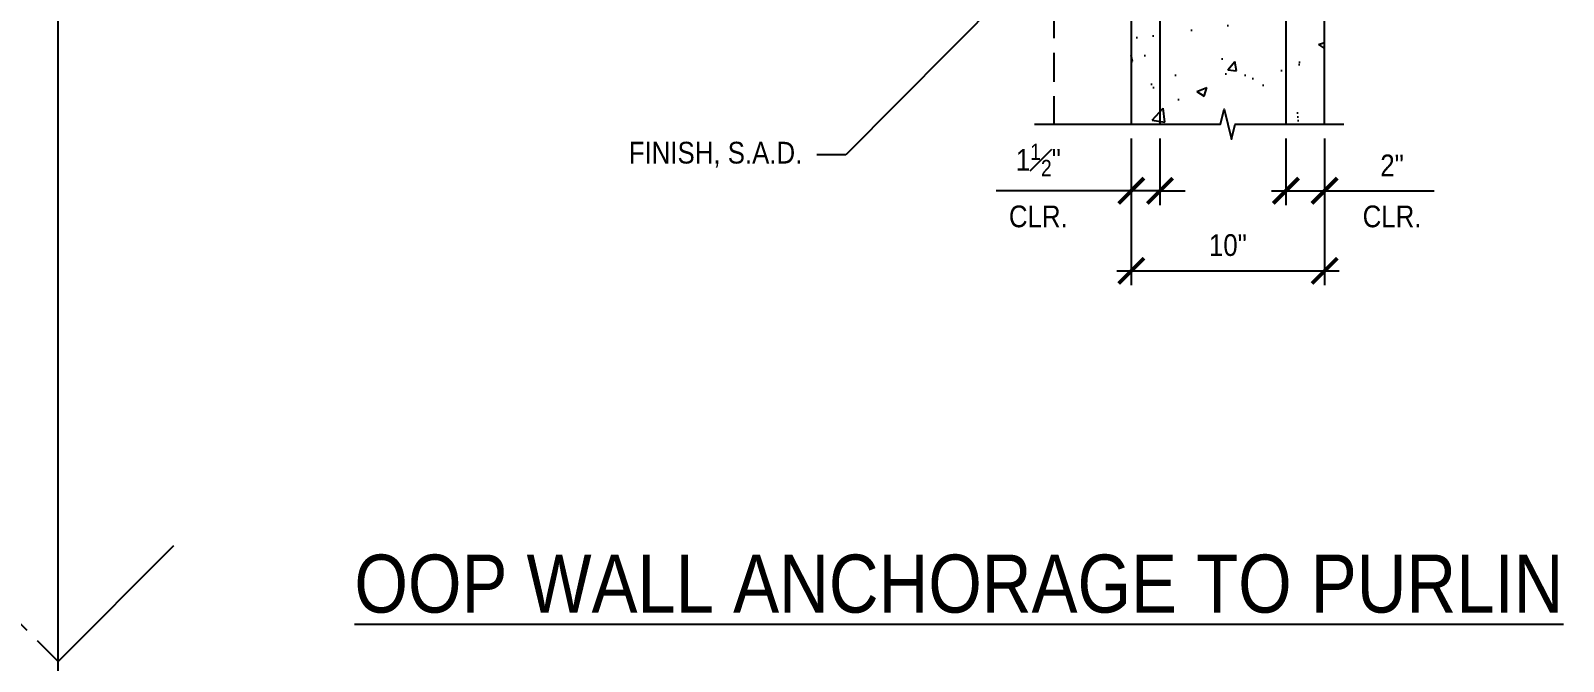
# Model space of a CAD drawing. Header units: inches. Extents: x -2661 to 42767, y -1222 to 9099.
# Drawn here: x 775.9 to 855.2, y 1811.5 to 1844.2 of the extents above; entities that cross this region are included whole.
import ezdxf
from ezdxf import colors
from ezdxf.entities.mleader import LeaderData, LeaderLine
from ezdxf.math import Vec2, Vec3

# ---------------------------------------------------------------- set-up
doc = ezdxf.new("R2010")
doc.units = ezdxf.units.IN
doc.header["$LTSCALE"] = 12
doc.header["$MEASUREMENT"] = 0
doc.header["$PDMODE"] = 3
doc.linetypes.add('HIDDEN2', pattern=[0.1875, 0.125, -0.0625])
doc.layers.get('0').update_dxf_attribs({"linetype": 'CONTINUOUS'})
doc.layers.get('DefPoints').update_dxf_attribs({"color": 251, "linetype": 'CONTINUOUS'})
for name, color, linetype in [('S-ANNO-DIMS', 2, 'CONTINUOUS'), ('S-ANNO-NOTE', 4, 'CONTINUOUS'), ('S-ARCH-FINISHES', 1, 'HIDDEN2'), ('S-BREAK', 2, 'CONTINUOUS'), ('S-CONC', 4, 'CONTINUOUS'), ('S-REBAR', 7, 'CONTINUOUS')]:
    doc.layers.add(name, color=color, linetype=linetype)
doc.layers.add('S-ANNO-GRID-NONPLOT', color=251, linetype='CONTINUOUS', plot=False)
doc.layers.add('S-HATCH2', color=2, linetype='CONTINUOUS', transparency=0.5)
doc.styles.add('Arial', font='arial.ttf', dxfattribs={"width": 0.85})
doc.dimstyles.new('DIM-12_Se', dxfattribs={"dimscale": 12, "dimtxt": 0.09375, "dimasz": 0.109375, "dimexe": 0.0625, "dimexo": 0.0625, "dimgap": 0.0625, "dimtad": 1, "dimdec": 4, "dimzin": 11, "dimdsep": 46, "dimlunit": 4, "dimtxsty": 'Arial', "dimblk": 'ARCHTICK', "dimcen": 0.125, "dimdle": 0.0625, "dimclrd": 256, "dimclre": 256, "dimclrt": 4, "dimadec": 0, "dimazin": 0, "dimtfac": 0.75, "dimtdec": 4, "dimtmove": 0, "dimatfit": 3, "dimfxl": 1, "dimfrac": 1, "dimtolj": 1, "dimtzin": 0, "dimarcsym": 0})

# ---------------------------------------------------------------- blocks, each defined once
blk = doc.blocks.new('Se_24x36_STARTERS_GRID')
for p, q in [((-93.209, -92), (-93.209, 276)), ((-93.209, 0), (-87.209, 6))]:
    blk.add_line(p, q)
at = {"linetype": 'HIDDEN2'}
blk.add_line((-93.209, 0), (-99.209, 6), dxfattribs=at)
blk = doc.blocks.new('_ARCHTICK')
at = {"color": 0, "linetype": 'ByBlock', "const_width": 0.15}
blk.add_lwpolyline([(-0.5, -0.5), (0.5, 0.5)], dxfattribs=at)
blk = doc.blocks.new('*D1856')
at = {"layer": 'DefPoints', "color": 0, "transparency": 16777216}
for p in [(832.885, 1839.338), (834.371, 1839.338), (832.885, 1835.887)]:
    blk.add_point(p, dxfattribs=at)
at = {"layer": 'S-ANNO-DIMS', "lineweight": -2, "transparency": 16777216}
for p, q in [((832.885, 1838.588), (832.885, 1835.137)), ((834.371, 1838.588), (834.371, 1835.137)), ((832.885, 1835.887), (825.899, 1835.887)), ((834.371, 1835.887), (832.885, 1835.887)), ((834.371, 1835.887), (835.683, 1835.887))]:
    blk.add_line(p, q, dxfattribs=at)
at = {"layer": 'S-ANNO-DIMS', "lineweight": -2, "transparency": 16777216, "xscale": 1.3125, "yscale": 1.3125, "zscale": 1.3125}
blk.add_blockref('_ARCHTICK', (832.885, 1835.887), dxfattribs=at)
at = {"layer": 'S-ANNO-DIMS', "lineweight": -2, "transparency": 16777216, "xscale": 1.3125, "yscale": 1.3125, "zscale": 1.3125, "rotation": 180}
blk.add_blockref('_ARCHTICK', (834.371, 1835.887), dxfattribs=at)
at = {"layer": 'S-ANNO-DIMS', "color": 4, "transparency": 16777216, "char_height": 1.125, "attachment_point": 5, "style": 'Arial'}
for s, insert in [('\\A1;1{\\H0.75x;\\S1#2;}"', (828.079, 1837.484)), ('\\A1;CLR.', (828.079, 1834.555))]:
    blk.add_mtext(s, dxfattribs=dict(at, insert=insert))
blk = doc.blocks.new('*D1857')
at = {"layer": 'DefPoints', "color": 0, "transparency": 16777216}
for p in [(832.885, 1839.338), (842.885, 1839.338), (842.885, 1831.747)]:
    blk.add_point(p, dxfattribs=at)
at = {"layer": 'S-ANNO-DIMS', "lineweight": -2, "transparency": 16777216}
for p, q in [((832.885, 1838.588), (832.885, 1830.997)), ((842.885, 1838.588), (842.885, 1830.997)), ((832.135, 1831.747), (843.635, 1831.747))]:
    blk.add_line(p, q, dxfattribs=at)
at = {"layer": 'S-ANNO-DIMS', "lineweight": -2, "transparency": 16777216, "xscale": 1.3125, "yscale": 1.3125, "zscale": 1.3125, "rotation": 180}
blk.add_blockref('_ARCHTICK', (832.885, 1831.747), dxfattribs=at)
at = {"layer": 'S-ANNO-DIMS', "lineweight": -2, "transparency": 16777216, "xscale": 1.3125, "yscale": 1.3125, "zscale": 1.3125}
blk.add_blockref('_ARCHTICK', (842.885, 1831.747), dxfattribs=at)
at = {"layer": 'S-ANNO-DIMS', "color": 4, "transparency": 16777216, "insert": (837.885, 1833.071), "char_height": 1.125, "attachment_point": 5, "style": 'Arial'}
blk.add_mtext('\\A1;10"', dxfattribs=at)
blk = doc.blocks.new('*D1908')
at = {"layer": 'DefPoints', "color": 0, "transparency": 16777216}
for p in [(840.885, 1839.338), (842.885, 1839.338), (842.885, 1835.887)]:
    blk.add_point(p, dxfattribs=at)
at = {"layer": 'S-ANNO-DIMS', "lineweight": -2, "transparency": 16777216}
for p, q in [((840.885, 1838.588), (840.885, 1835.137)), ((842.885, 1838.588), (842.885, 1835.137)), ((840.135, 1835.887), (842.885, 1835.887)), ((842.885, 1835.887), (848.558, 1835.887))]:
    blk.add_line(p, q, dxfattribs=at)
at = {"layer": 'S-ANNO-DIMS', "lineweight": -2, "transparency": 16777216, "xscale": 1.3125, "yscale": 1.3125, "zscale": 1.3125, "rotation": 180}
blk.add_blockref('_ARCHTICK', (840.885, 1835.887), dxfattribs=at)
at = {"layer": 'S-ANNO-DIMS', "lineweight": -2, "transparency": 16777216, "xscale": 1.3125, "yscale": 1.3125, "zscale": 1.3125}
blk.add_blockref('_ARCHTICK', (842.885, 1835.887), dxfattribs=at)
at = {"layer": 'S-ANNO-DIMS', "color": 4, "transparency": 16777216, "char_height": 1.125, "attachment_point": 5, "style": 'Arial'}
for s, insert in [('\\A1;2"', (846.378, 1837.201)), ('\\A1;CLR.', (846.378, 1834.555))]:
    blk.add_mtext(s, dxfattribs=dict(at, insert=insert))

msp = doc.modelspace()

# ---------------------------------------------------------------- hatches: boundary and pattern name
at = {"layer": 'S-HATCH2'}
h = msp.add_hatch(dxfattribs=at)
h.set_pattern_fill('AR-CONC', color=256, scale=0.75)
h.set_pattern_definition([(50, (-3085.4143, -617.5727), (5.3794514, -0.470641), [0.5625, -6.1875]), (355, (-3085.414, -617.5727), (-1.040635, 5.641441), [0.45, -4.95]), (100.45144, (-3084.966, -617.612), (4.3388164, 5.1708), [0.4780514, -5.258566]), (46.1842, (-3085.414, -616.073), (8.00431, -1.241395), [0.84375, -9.28125]), (96.63564, (-3084.747, -616.176), (7.009965, 7.30589), [0.717078, -7.887853]), (351.18416, (-3085.414, -616.073), (7.009965, 7.30589), [0.675, -7.425]), (21, (-3084.6643, -616.4477), (4.476803, -3.0196417), [0.5625, -6.1875]), (326, (-3084.664, -616.4477), (1.824865, 5.4386253), [0.45, -4.95]), (71.45144, (-3084.291, -616.6993), (6.301668, 2.4189836), [0.4780514, -5.258566]), (37.5, (-3085.4143, -617.5727), (0.0911989, 2.4967039), [0, -4.89, 0, -5.025, 0, -4.96875]), (7.5, (-3085.4143, -617.5727), (1.9730215, 2.9580878), [0, -2.865, 0, -4.7775, 0, -1.89375]), (327.5, (-3087.0868, -617.5727), (4.0036683, -0.1691615), [0, -1.875, 0, -5.85, 0, -7.7625]), (317.5, (-3087.8368, -617.5727), (4.3738963, 0.7507874), [0, -2.4375, 0, -3.885, 0, -5.5125])])
h.paths.add_polyline_path([(832.88476, 1839.33761), (837.50619, 1839.3376), (837.69548, 1840.11595), (838.07405, 1838.55925), (838.26334, 1839.3376), (842.88476, 1839.3376), (842.88476, 1881.39749), (832.88476, 1881.39749)])
h.paths.add_polyline_path([(839.48633, 1865.21072), (839.48633, 1863.71072), (838.98633, 1863.71072), (838.98633, 1866.71072), (839.48633, 1866.71072)], flags=16)

# ---------------------------------------------------------------- linework, layer by layer
at = {"layer": 'S-ARCH-FINISHES'}
msp.add_lwpolyline([(789.36371, 1858.77325), (828.88476, 1858.77324), (828.88473, 1839.3376)], dxfattribs=at)
at = {"layer": 'S-BREAK'}
msp.add_lwpolyline([(827.88473, 1839.33762), (837.50619, 1839.3376), (837.69548, 1840.11595), (838.07405, 1838.55925), (838.26334, 1839.3376), (843.88476, 1839.3376)], dxfattribs=at)
at = {"layer": 'S-CONC'}
msp.add_lwpolyline([(842.88476, 1839.3376), (842.88476, 1881.39749), (832.88476, 1881.39749), (832.88476, 1839.33761)], dxfattribs=at)
at = {"layer": 'S-REBAR'}
for points in [[(834.37082, 1879.34347), (834.37082, 1839.3376)], [(840.88476, 1879.35206), (840.88476, 1839.3376)]]:
    msp.add_lwpolyline(points, dxfattribs=at)

# ---------------------------------------------------------------- block references
at = {"layer": 'S-ANNO-GRID-NONPLOT'}
msp.add_blockref('Se_24x36_STARTERS_GRID', (870.57281, 1811.54657), dxfattribs=at)

# ---------------------------------------------------------------- texts
at = {"layer": 'S-ANNO-NOTE', "color": 191, "insert": (823.96826, 1815.54657), "char_height": 3, "width": 80.1960743, "attachment_point": 5, "style": 'Arial'}
msp.add_mtext('{\\LOOP WALL ANCHORAGE TO PURLIN}', dxfattribs=at)

# ---------------------------------------------------------------- dimensions: what is measured, and where the dimension line sits
at = {"layer": 'S-ANNO-DIMS'}
dim = msp.add_linear_dim(base=(832.88473, 1835.88667), p1=(834.37079, 1839.3376), p2=(832.88473, 1839.3376), text='<>\\XCLR.', dimstyle='DIM-12_Se', dxfattribs=at)
dim.commit()
dim.dimension.update_dxf_attribs({"geometry": '*D1856', "text_midpoint": (828.07927, 1835.88667), "dimtype": 160})
dim = msp.add_linear_dim(base=(842.88473, 1831.74671), p1=(832.88473, 1839.3376), p2=(842.88473, 1839.3376), dimstyle='DIM-12_Se', dxfattribs=at)
dim.commit()
dim.dimension.update_dxf_attribs({"geometry": '*D1857', "text_midpoint": (837.88473, 1833.07111)})
dim = msp.add_linear_dim(base=(842.88476, 1835.88667), p1=(840.88476, 1839.3376), p2=(842.88476, 1839.3376), text='<>\\XCLR.', dimstyle='DIM-12_Se', dxfattribs=at)
dim.commit()
dim.dimension.update_dxf_attribs({"geometry": '*D1908', "text_midpoint": (846.37772, 1835.88667)})

# ---------------------------------------------------------------- leaders
at = {"layer": 'S-ANNO-NOTE'}
ml = msp.add_multileader_mtext('Standard', dxfattribs=at)
ml.set_content('\\A1;{\\C4;FINISH, S.A.D.}', color=256, style='Arial')
ml.set_leader_properties(color=2)
ml.build(insert=Vec2(0, 0))
ml.multileader.update_dxf_attribs({"dogleg_length": 0.36, "arrow_head_size": 1.3125, "scale": 12})
ctx = ml.context
ctx.base_point, ctx.scale, ctx.char_height, ctx.arrow_head_size, ctx.landing_gap_size, ctx.plane_origin = Vec3(806.36358, 1837.74687), 12, 1.125, 1.3125, 0.75, Vec3(862.98252, 2137.47894)
ctx.text_align_type = 2
notes = []
notes.append((ctx, [(0, (1, 1, 0), (818.1192, 1837.74687), (-1, 0), 1.5, [(0, [(828.88474, 1848.59405)], 0, [])])]))
ctx.mtext.insert, ctx.mtext.width, ctx.mtext.alignment, ctx.mtext.flow_direction = Vec3(815.8692, 1838.42064), 24.9928001, 3, 5
for ctx, leaders in notes:
    for number, flags, end, landing, length, lines in leaders:
        leader = LeaderData()
        leader.index, (leader.has_last_leader_line, leader.has_dogleg_vector, leader.attachment_direction) = number, flags
        leader.last_leader_point, leader.dogleg_vector, leader.dogleg_length = Vec3(end), Vec3(landing), length
        for number, points, colour, breaks in lines:
            line = LeaderLine()
            line.index, line.vertices, line.color, line.breaks = number, Vec3.list(points), colors.encode_raw_color(colour), breaks
            leader.lines.append(line)
        ctx.leaders.append(leader)

doc.saveas('drawing.dxf')
